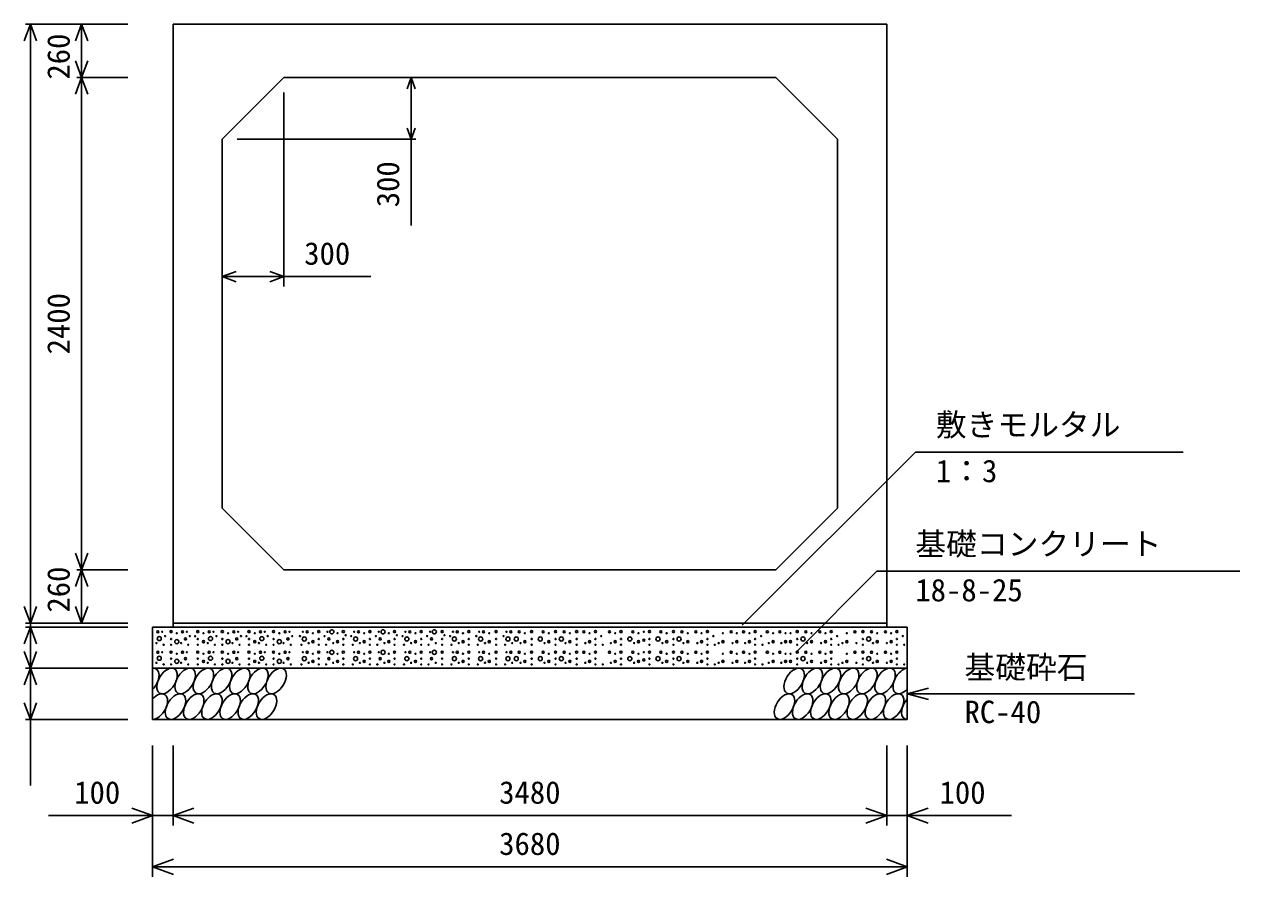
# Model space of a CAD drawing. Units: millimetres, scale not verified. Extents: x -100800 to 100800, y -35640 to 35640.
# Drawn here: x 61534 to 67460, y -13017 to -8860 of the extents above; entities that cross this region are included whole.
import ezdxf
from ezdxf.enums import TextEntityAlignment as Align

# ---------------------------------------------------------------- set-up
doc = ezdxf.new("R2010")
doc.units = ezdxf.units.MM
doc.header["$LTSCALE"] = 120
for name, color, linetype, lineweight in [('0-0_DIM', 7, 'Continuous', 25), ('0-2_HATCH', 6, 'Continuous', 25), ('0-5_OUTLINE', 3, 'Continuous', 25)]:
    doc.layers.add(name, color=color, linetype=linetype, lineweight=lineweight)
doc.styles.add('ＭＳ ゴシック', font='')
doc.styles.get('ＭＳ ゴシック').set_extended_font_data('MS Gothic')

msp = doc.modelspace()

# ---------------------------------------------------------------- linework, layer by layer
at = {"layer": '0-0_DIM'}
for p, q in [((61539, -8859.7), (62039.1, -8859.7)), ((61563, -8859.7), (61563, -11779.7)), ((61813, -8859.7), (61813, -9119.7)), ((61789, -9119.7), (62039.1, -9119.7)), ((61813, -11519.7), (61813, -9119.7)), ((63419.5, -9119.7), (63419.5, -9419.7)), ((62799.1, -9191.7), (62799.1, -10138.3)), ((62571.1, -9419.7), (63443.5, -9419.7)), ((63419.5, -9840.5), (63419.5, -9419.7)), ((62499.1, -10090.3), (62799.1, -10090.3)), ((63223.2, -10090.3), (62799.1, -10090.3)), ((65879, -10945.8), (65034.9, -11789.8)), ((65879, -10945.8), (67184.7, -10945.8)), ((61789, -11519.7), (62039.1, -11519.7)), ((61813, -11519.7), (61813, -11779.7)), ((65691.3, -11526.9), (65298.5, -11919.7)), ((65691.3, -11526.9), (67460.3, -11526.9)), ((61539, -11779.7), (62039.1, -11779.7)), ((61563, -11779.7), (61563, -11799.7)), ((61539, -11799.7), (62039.1, -11799.7)), ((61563, -11999.7), (61563, -11799.7)), ((61539, -11999.7), (62039.1, -11999.7)), ((61563, -11999.7), (61563, -12249.7)), ((65839.1, -12124.7), (65943.4, -12096.7)), ((65839.1, -12124.7), (66948, -12124.7)), ((65839.1, -12124.7), (65943.4, -12152.7)), ((61539, -12249.7), (62039.1, -12249.7)), ((61563, -12571.8), (61563, -12249.7)), ((62159.1, -13016.9), (62159.1, -12377.3)), ((62259.1, -12766.9), (62259.1, -12377.3)), ((65739.1, -12766.9), (65739.1, -12377.3)), ((65839.1, -13016.9), (65839.1, -12377.3)), ((61651.1, -12718.9), (62159.1, -12718.9)), ((62159.1, -12718.9), (62259.1, -12718.9)), ((62259.1, -12718.9), (65739.1, -12718.9)), ((62159.1, -12968.9), (65839.1, -12968.9))]:
    msp.add_line(p, q, dxfattribs=at)
for points in [[(61592.6, -8940.9), (61563, -8859.7), (61533.5, -8940.9)], [(61842.6, -8940.9), (61813, -8859.7), (61783.5, -8940.9)], [(61842.6, -9038.5), (61813, -9119.7), (61783.5, -9038.5)], [(61842.6, -9200.9), (61813, -9119.7), (61783.5, -9200.9)], [(63399.8, -9173.8), (63419.5, -9119.7), (63439.2, -9173.8)], [(63399.8, -9365.6), (63419.5, -9419.7), (63439.2, -9365.6)], [(62566.8, -10065.7), (62499.1, -10090.3), (62566.8, -10115)], [(62731.4, -10065.7), (62799.1, -10090.3), (62731.4, -10115)], [(61842.6, -11438.5), (61813, -11519.7), (61783.5, -11438.5)], [(61842.6, -11600.9), (61813, -11519.7), (61783.5, -11600.9)], [(61592.6, -11698.5), (61563, -11779.7), (61533.5, -11698.5)], [(61842.6, -11698.5), (61813, -11779.7), (61783.5, -11698.5)], [(61592.6, -11880.9), (61563, -11799.7), (61533.5, -11880.9)], [(61592.6, -11918.5), (61563, -11999.7), (61533.5, -11918.5)], [(61592.6, -12080.9), (61563, -11999.7), (61533.5, -12080.9)], [(61592.6, -12168.5), (61563, -12249.7), (61533.5, -12168.5)], [(62057.6, -12682), (62159.1, -12718.9), (62057.6, -12755.9)], [(62360.6, -12755.9), (62259.1, -12718.9), (62360.6, -12682)], [(65637.6, -12682), (65739.1, -12718.9), (65637.6, -12755.9)], [(65940.6, -12682), (65839.1, -12718.9), (65940.6, -12755.9)], [(66347.1, -12718.9), (65839.1, -12718.9), (65739.1, -12718.9)], [(62260.6, -13005.9), (62159.1, -12968.9), (62260.6, -12932)], [(65737.6, -12932), (65839.1, -12968.9), (65737.6, -13005.9)]]:
    msp.add_lwpolyline(points, dxfattribs=at)
at = {"layer": '0-2_HATCH'}
for centre, radius in [((62185.1, -11822.5), 5), ((62191.7, -11855.5), 10), ((62206.2, -11822.5), 2.5), ((62220.2, -11843.5), 2.5), ((62249.1, -11821.6), 5), ((62277.1, -11829.5), 2.5), ((62305.1, -11822.5), 5), ((62319.2, -11857.5), 5), ((62326.2, -11822.5), 2.5), ((62340.2, -11843.5), 2.5), ((62366.7, -11844.4), 2.5), ((62379.1, -11821.6), 5), ((62407.1, -11829.5), 2.5), ((62435.1, -11822.5), 5), ((62441.7, -11855.5), 10), ((62456.2, -11822.5), 2.5), ((62470.2, -11843.5), 2.5), ((62499.1, -11821.6), 5), ((62527.1, -11829.5), 2.5), ((62555.1, -11822.5), 5), ((62569.2, -11857.5), 5), ((62576.2, -11822.5), 2.5), ((62590.2, -11843.5), 2.5), ((62616.7, -11844.4), 2.5), ((62629.1, -11821.6), 5), ((62657.1, -11829.5), 2.5), ((62685.1, -11822.5), 5), ((62691.7, -11855.5), 10), ((62706.2, -11822.5), 2.5), ((62720.2, -11843.5), 2.5), ((62749.1, -11821.6), 5), ((62777.1, -11829.5), 2.5), ((62805.1, -11822.5), 5), ((62819.2, -11857.5), 5), ((62826.2, -11822.5), 2.5), ((62840.2, -11843.5), 2.5), ((62878, -11843.5), 2.5), ((62899, -11857.5), 10), ((62892, -11822.5), 2.5), ((62913.1, -11822.5), 5), ((62941.1, -11829.5), 2.5), ((62969.1, -11821.6), 5), ((62998, -11843.5), 2.5), ((63012, -11822.5), 2.5), ((63019, -11857.5), 5), ((63033.1, -11822.5), 10), ((63061.1, -11829.5), 2.5), ((63089.1, -11821.6), 5), ((63100.5, -11839.2), 2.5), ((63128, -11843.5), 2.5), ((63149, -11857.5), 10), ((63142, -11822.5), 2.5), ((63163.1, -11822.5), 5), ((63191.1, -11829.5), 2.5), ((63219.1, -11821.6), 5), ((63248, -11843.5), 2.5), ((63262, -11822.5), 2.5), ((63269, -11857.5), 5), ((63283.1, -11822.5), 10), ((63311.1, -11829.5), 2.5), ((63339.1, -11821.6), 5), ((63350.5, -11839.2), 2.5), ((63378, -11843.5), 2.5), ((63399, -11857.5), 10), ((63392, -11822.5), 2.5), ((63413.1, -11822.5), 5), ((63441.1, -11829.5), 2.5), ((63469.1, -11821.6), 5), ((63498, -11843.5), 2.5), ((63512, -11822.5), 2.5), ((63519, -11857.5), 5), ((63533.1, -11822.5), 10), ((63571, -11821.6), 5), ((63582.3, -11839.2), 2.5), ((63609.8, -11843.5), 2.5), ((63630.9, -11857.5), 10), ((63623.9, -11822.5), 2.5), ((63644.9, -11822.5), 5), ((63672.9, -11829.5), 2.5), ((63701, -11821.6), 5), ((63737.9, -11843.5), 2.5), ((63758.9, -11857.5), 10), ((63751.9, -11822.5), 2.5), ((63772.9, -11822.5), 5), ((63801, -11829.5), 2.5), ((63833.9, -11821.6), 5), ((63870.8, -11843.5), 2.5), ((63891.9, -11857.5), 10), ((63884.8, -11822.5), 2.5), ((63905.9, -11822.5), 5), ((63932.5, -11857.5), 10), ((63946.5, -11822.5), 5), ((63974.6, -11829.5), 2.5), ((64007.5, -11821.6), 5), ((64049.4, -11857.5), 10), ((64063.4, -11822.5), 5), ((64091.4, -11829.5), 2.5), ((64124.3, -11821.6), 5), ((64152.1, -11857.5), 10), ((64166.1, -11822.5), 5), ((64194.1, -11829.5), 2.5), ((64227, -11821.6), 5), ((64262.3, -11822.5), 5), ((64290.3, -11829.5), 2.5), ((64318.4, -11821.6), 5), ((64347.2, -11843.5), 2.5), ((64387.1, -11822.5), 5), ((64415.1, -11829.5), 2.5), ((64443.2, -11821.6), 5), ((64486.5, -11857.5), 10), ((64500.5, -11822.5), 5), ((64528.6, -11829.5), 2.5), ((64554.7, -11822.5), 2.5), ((64582, -11821.6), 5), ((64623.9, -11857.5), 10), ((64637.9, -11822.5), 5), ((64666, -11829.5), 2.5), ((64698.9, -11821.6), 5), ((64726.6, -11857.5), 10), ((64740.6, -11822.5), 5), ((64768.7, -11829.5), 2.5), ((64808.4, -11822.5), 5), ((64836.4, -11829.5), 2.5), ((64864.5, -11821.6), 5), ((64893.4, -11843.5), 2.5), ((64940.4, -11829.5), 2.5), ((64980.2, -11822.5), 5), ((65008.2, -11829.5), 2.5), ((65041.3, -11822.5), 5), ((65069.3, -11829.5), 2.5), ((65097.3, -11821.6), 5), ((65126.2, -11843.5), 2.5), ((65156.9, -11822.5), 5), ((65185, -11829.5), 2.5), ((65218, -11822.5), 5), ((65246.1, -11829.5), 2.5), ((65270, -11829.5), 2.5), ((65302.9, -11821.6), 5), ((65330.6, -11857.5), 10), ((65344.6, -11822.5), 5), ((65372.6, -11829.5), 2.5), ((65412.4, -11822.5), 5), ((65440.4, -11829.5), 2.5), ((65468.5, -11821.6), 5), ((65497.3, -11843.5), 2.5), ((65544.4, -11829.5), 2.5), ((65584.1, -11822.5), 5), ((65623.2, -11821.6), 5), ((65651, -11857.5), 10), ((65665, -11822.5), 5), ((65693, -11829.5), 2.5), ((65732.8, -11822.5), 5), ((65760.8, -11829.5), 2.5), ((65788.8, -11821.6), 5), ((65817.7, -11843.5), 2.5), ((62178.1, -11877.7), 2.5), ((62213.2, -11885.6), 2.5), ((62249.1, -11857.5), 2.5), ((62249.1, -11885.6), 2.5), ((62277.1, -11870.7), 10), ((62298.1, -11877.7), 2.5), ((62333.2, -11885.6), 2.5), ((62379.1, -11857.5), 2.5), ((62379.1, -11885.6), 2.5), ((62407.1, -11870.7), 5), ((62428.1, -11877.7), 2.5), ((62463.2, -11885.6), 2.5), ((62499.1, -11857.5), 2.5), ((62499.1, -11885.6), 2.5), ((62527.1, -11870.7), 10), ((62548.1, -11877.7), 2.5), ((62583.2, -11885.6), 2.5), ((62629.1, -11857.5), 2.5), ((62629.1, -11885.6), 2.5), ((62657.1, -11870.7), 5), ((62678.1, -11877.7), 2.5), ((62713.2, -11885.6), 2.5), ((62749.1, -11857.5), 2.5), ((62749.1, -11885.6), 2.5), ((62777.1, -11870.7), 10), ((62798.1, -11877.7), 2.5), ((62833.2, -11885.6), 2.5), ((62885, -11885.6), 2.5), ((62920.1, -11877.7), 2.5), ((62941.1, -11870.7), 5), ((62969.1, -11857.5), 2.5), ((62969.1, -11885.6), 2.5), ((63005, -11885.6), 2.5), ((63033.1, -11922.5), 10), ((63040.1, -11877.7), 2.5), ((63061.1, -11870.7), 5), ((63089.1, -11857.5), 2.5), ((63089.1, -11885.6), 2.5), ((63135, -11885.6), 2.5), ((63170.1, -11877.7), 2.5), ((63191.1, -11870.7), 5), ((63219.1, -11857.5), 2.5), ((63219.1, -11885.6), 2.5), ((63255, -11885.6), 2.5), ((63283.1, -11922.5), 10), ((63290.1, -11877.7), 2.5), ((63311.1, -11870.7), 5), ((63339.1, -11857.5), 2.5), ((63339.1, -11885.6), 2.5), ((63385, -11885.6), 2.5), ((63420.1, -11877.7), 2.5), ((63441.1, -11870.7), 5), ((63469.1, -11857.5), 2.5), ((63469.1, -11885.6), 2.5), ((63505, -11885.6), 2.5), ((63533.1, -11922.5), 10), ((63540.1, -11877.7), 2.5), ((63571, -11857.5), 2.5), ((63571, -11885.6), 2.5), ((63616.8, -11885.6), 2.5), ((63651.9, -11877.7), 2.5), ((63672.9, -11870.7), 5), ((63701, -11857.5), 2.5), ((63701, -11885.6), 2.5), ((63744.9, -11885.6), 2.5), ((63780, -11877.7), 2.5), ((63801, -11870.7), 5), ((63833.9, -11857.5), 2.5), ((63833.9, -11885.6), 2.5), ((63877.8, -11885.6), 2.5), ((63912.9, -11877.7), 2.5), ((63953.6, -11877.7), 2.5), ((63974.6, -11870.7), 5), ((64007.5, -11857.5), 2.5), ((64007.5, -11885.6), 2.5), ((64070.4, -11877.7), 2.5), ((64091.4, -11870.7), 5), ((64124.3, -11857.5), 2.5), ((64124.3, -11885.6), 2.5), ((64173.1, -11877.7), 2.5), ((64194.1, -11870.7), 5), ((64227, -11857.5), 2.5), ((64227, -11885.6), 2.5), ((64269.3, -11877.7), 2.5), ((64290.3, -11870.7), 5), ((64318.4, -11857.5), 2.5), ((64318.4, -11885.6), 2.5), ((64354.2, -11885.6), 2.5), ((64394.1, -11877.7), 2.5), ((64415.1, -11870.7), 5), ((64443.2, -11857.5), 2.5), ((64443.2, -11885.6), 2.5), ((64507.5, -11877.7), 2.5), ((64528.6, -11870.7), 5), ((64554.7, -11863.7), 5), ((64582, -11857.5), 2.5), ((64582, -11885.6), 2.5), ((64645, -11877.7), 2.5), ((64666, -11870.7), 5), ((64698.9, -11857.5), 2.5), ((64698.9, -11885.6), 2.5), ((64747.6, -11877.7), 2.5), ((64768.7, -11870.7), 5), ((64815.4, -11877.7), 2.5), ((64836.4, -11870.7), 5), ((64864.5, -11857.5), 2.5), ((64864.5, -11885.6), 2.5), ((64900.4, -11885.6), 2.5), ((64919.4, -11877.7), 2.5), ((64940.4, -11870.7), 5), ((64987.2, -11877.7), 2.5), ((65008.2, -11870.7), 5), ((65048.3, -11877.7), 2.5), ((65069.3, -11870.7), 5), ((65097.3, -11857.5), 2.5), ((65097.3, -11885.6), 2.5), ((65133.2, -11885.6), 2.5), ((65164, -11877.7), 2.5), ((65185, -11870.7), 5), ((65225, -11877.7), 2.5), ((65246.1, -11870.7), 5), ((65270, -11870.7), 5), ((65302.9, -11857.5), 2.5), ((65302.9, -11885.6), 2.5), ((65351.6, -11877.7), 2.5), ((65372.6, -11870.7), 5), ((65419.4, -11877.7), 2.5), ((65440.4, -11870.7), 5), ((65468.5, -11857.5), 2.5), ((65468.5, -11885.6), 2.5), ((65504.3, -11885.6), 2.5), ((65523.4, -11877.7), 2.5), ((65544.4, -11870.7), 5), ((65591.1, -11877.7), 2.5), ((65623.2, -11857.5), 2.5), ((65623.2, -11885.6), 2.5), ((65672, -11877.7), 2.5), ((65693, -11870.7), 5), ((65739.8, -11877.7), 2.5), ((65760.8, -11870.7), 5), ((65788.8, -11857.5), 2.5), ((65788.8, -11885.6), 2.5), ((65824.7, -11885.6), 2.5), ((62178.1, -11973.8), 2.5), ((62185.1, -11922.5), 5), ((62191.7, -11951.6), 10), ((62206.2, -11922.5), 2.5), ((62249.1, -11921.6), 5), ((62249.1, -11953.6), 2.5), ((62277.1, -11966.8), 10), ((62277.1, -11929.5), 2.5), ((62298.1, -11973.8), 2.5), ((62305.1, -11922.5), 5), ((62319.2, -11953.6), 5), ((62326.2, -11922.5), 2.5), ((62379.1, -11921.6), 5), ((62379.1, -11953.6), 2.5), ((62407.1, -11966.8), 5), ((62407.1, -11929.5), 2.5), ((62428.1, -11973.8), 2.5), ((62435.1, -11922.5), 5), ((62441.7, -11951.6), 10), ((62456.2, -11922.5), 2.5), ((62499.1, -11921.6), 5), ((62499.1, -11953.6), 2.5), ((62527.1, -11966.8), 10), ((62527.1, -11929.5), 2.5), ((62548.1, -11973.8), 2.5), ((62555.1, -11922.5), 5), ((62569.2, -11953.6), 5), ((62576.2, -11922.5), 2.5), ((62629.1, -11921.6), 5), ((62629.1, -11953.6), 2.5), ((62657.1, -11966.8), 5), ((62657.1, -11929.5), 2.5), ((62678.1, -11973.8), 2.5), ((62685.1, -11922.5), 5), ((62691.7, -11951.6), 10), ((62706.2, -11922.5), 2.5), ((62749.1, -11921.6), 5), ((62749.1, -11953.6), 2.5), ((62777.1, -11966.8), 10), ((62777.1, -11929.5), 2.5), ((62798.1, -11973.8), 2.5), ((62805.1, -11922.5), 5), ((62819.2, -11953.6), 5), ((62826.2, -11922.5), 2.5), ((62899, -11953.6), 10), ((62892, -11922.5), 2.5), ((62913.1, -11922.5), 5), ((62920.1, -11973.8), 2.5), ((62941.1, -11966.8), 5), ((62941.1, -11929.5), 2.5), ((62969.1, -11921.6), 5), ((62969.1, -11953.6), 2.5), ((63012, -11922.5), 2.5), ((63019, -11953.6), 5), ((63040.1, -11973.8), 2.5), ((63061.1, -11966.8), 5), ((63061.1, -11929.5), 2.5), ((63089.1, -11921.6), 5), ((63089.1, -11953.6), 2.5), ((63149, -11953.6), 10), ((63142, -11922.5), 2.5), ((63163.1, -11922.5), 5), ((63170.1, -11973.8), 2.5), ((63191.1, -11966.8), 5), ((63191.1, -11929.5), 2.5), ((63219.1, -11921.6), 5), ((63219.1, -11953.6), 2.5), ((63262, -11922.5), 2.5), ((63269, -11953.6), 5), ((63290.1, -11973.8), 2.5), ((63311.1, -11966.8), 5), ((63311.1, -11929.5), 2.5), ((63339.1, -11921.6), 5), ((63339.1, -11953.6), 2.5), ((63399, -11953.6), 10), ((63392, -11922.5), 2.5), ((63413.1, -11922.5), 5), ((63420.1, -11973.8), 2.5), ((63441.1, -11966.8), 5), ((63441.1, -11929.5), 2.5), ((63469.1, -11921.6), 5), ((63469.1, -11953.6), 2.5), ((63512, -11922.5), 2.5), ((63519, -11953.6), 5), ((63540.1, -11973.8), 2.5), ((63571, -11921.6), 5), ((63571, -11953.6), 2.5), ((63630.9, -11953.6), 10), ((63623.9, -11922.5), 2.5), ((63644.9, -11922.5), 5), ((63651.9, -11973.8), 2.5), ((63672.9, -11966.8), 5), ((63672.9, -11929.5), 2.5), ((63701, -11921.6), 5), ((63701, -11953.6), 2.5), ((63758.9, -11953.6), 10), ((63751.9, -11922.5), 2.5), ((63772.9, -11922.5), 5), ((63780, -11973.8), 2.5), ((63801, -11966.8), 5), ((63801, -11929.5), 2.5), ((63833.9, -11921.6), 5), ((63833.9, -11953.6), 2.5), ((63891.9, -11953.6), 10), ((63884.8, -11922.5), 2.5), ((63905.9, -11922.5), 5), ((63912.9, -11973.8), 2.5), ((63932.5, -11953.6), 10), ((63946.5, -11922.5), 5), ((63953.6, -11973.8), 2.5), ((63974.6, -11966.8), 5), ((63974.6, -11929.5), 2.5), ((64007.5, -11921.6), 5), ((64007.5, -11953.6), 2.5), ((64049.4, -11953.6), 10), ((64063.4, -11922.5), 5), ((64070.4, -11973.8), 2.5), ((64091.4, -11966.8), 5), ((64091.4, -11929.5), 2.5), ((64124.3, -11921.6), 5), ((64124.3, -11953.6), 2.5), ((64152.1, -11953.6), 10), ((64166.1, -11922.5), 5), ((64173.1, -11973.8), 2.5), ((64194.1, -11966.8), 5), ((64194.1, -11929.5), 2.5), ((64227, -11921.6), 5), ((64227, -11953.6), 2.5), ((64262.3, -11922.5), 5), ((64269.3, -11973.8), 2.5), ((64290.3, -11966.8), 5), ((64290.3, -11929.5), 2.5), ((64318.4, -11921.6), 5), ((64318.4, -11953.6), 2.5), ((64387.1, -11922.5), 5), ((64394.1, -11973.8), 2.5), ((64415.1, -11966.8), 5), ((64415.1, -11929.5), 2.5), ((64443.2, -11921.6), 5), ((64443.2, -11953.6), 2.5), ((64486.5, -11953.6), 10), ((64500.5, -11922.5), 5), ((64507.5, -11973.8), 2.5), ((64528.6, -11966.8), 5), ((64528.6, -11929.5), 2.5), ((64554.7, -11959.8), 5), ((64554.7, -11922.5), 2.5), ((64582, -11921.6), 5), ((64582, -11953.6), 2.5), ((64623.9, -11953.6), 10), ((64637.9, -11922.5), 5), ((64645, -11973.8), 2.5), ((64666, -11966.8), 5), ((64666, -11929.5), 2.5), ((64698.9, -11921.6), 5), ((64698.9, -11953.6), 2.5), ((64726.6, -11953.6), 10), ((64740.6, -11922.5), 5), ((64747.6, -11973.8), 2.5), ((64768.7, -11966.8), 5), ((64768.7, -11929.5), 2.5), ((64808.4, -11922.5), 5), ((64815.4, -11973.8), 2.5), ((64836.4, -11966.8), 5), ((64836.4, -11929.5), 2.5), ((64864.5, -11921.6), 5), ((64864.5, -11953.6), 2.5), ((64919.4, -11973.8), 2.5), ((64940.4, -11966.8), 5), ((64940.4, -11929.5), 2.5), ((64980.2, -11922.5), 5), ((64987.2, -11973.8), 2.5), ((65008.2, -11966.8), 5), ((65008.2, -11929.5), 2.5), ((65041.3, -11922.5), 5), ((65048.3, -11973.8), 2.5), ((65069.3, -11966.8), 5), ((65069.3, -11929.5), 2.5), ((65097.3, -11921.6), 5), ((65097.3, -11953.6), 2.5), ((65156.9, -11922.5), 5), ((65164, -11973.8), 2.5), ((65185, -11966.8), 5), ((65185, -11929.5), 2.5), ((65218, -11922.5), 5), ((65225, -11973.8), 2.5), ((65246.1, -11966.8), 5), ((65246.1, -11929.5), 2.5), ((65270, -11966.8), 5), ((65270, -11929.5), 2.5), ((65302.9, -11921.6), 5), ((65302.9, -11953.6), 2.5), ((65330.6, -11953.6), 10), ((65344.6, -11922.5), 5), ((65351.6, -11973.8), 2.5), ((65372.6, -11966.8), 5), ((65372.6, -11929.5), 2.5), ((65412.4, -11922.5), 5), ((65419.4, -11973.8), 2.5), ((65440.4, -11966.8), 5), ((65440.4, -11929.5), 2.5), ((65468.5, -11921.6), 5), ((65468.5, -11953.6), 2.5), ((65523.4, -11973.8), 2.5), ((65544.4, -11966.8), 5), ((65544.4, -11929.5), 2.5), ((65584.1, -11922.5), 5), ((65591.1, -11973.8), 2.5), ((65623.2, -11921.6), 5), ((65623.2, -11953.6), 2.5), ((65651, -11953.6), 10), ((65665, -11922.5), 5), ((65672, -11973.8), 2.5), ((65693, -11966.8), 5), ((65693, -11929.5), 2.5), ((65732.8, -11922.5), 5), ((65739.8, -11973.8), 2.5), ((65760.8, -11966.8), 5), ((65760.8, -11929.5), 2.5), ((65788.8, -11921.6), 5), ((65788.8, -11953.6), 2.5), ((62213.2, -11981.6), 2.5), ((62249.1, -11981.6), 2.5), ((62333.2, -11981.6), 2.5), ((62379.1, -11981.6), 2.5), ((62463.2, -11981.6), 2.5), ((62499.1, -11981.6), 2.5), ((62583.2, -11981.6), 2.5), ((62629.1, -11981.6), 2.5), ((62713.2, -11981.6), 2.5), ((62749.1, -11981.6), 2.5), ((62833.2, -11981.6), 2.5), ((62885, -11981.6), 2.5), ((62969.1, -11981.6), 2.5), ((63005, -11981.6), 2.5), ((63089.1, -11981.6), 2.5), ((63135, -11981.6), 2.5), ((63219.1, -11981.6), 2.5), ((63255, -11981.6), 2.5), ((63339.1, -11981.6), 2.5), ((63385, -11981.6), 2.5), ((63469.1, -11981.6), 2.5), ((63505, -11981.6), 2.5), ((63571, -11981.6), 2.5), ((63616.8, -11981.6), 2.5), ((63701, -11981.6), 2.5), ((63744.9, -11981.6), 2.5), ((63833.9, -11981.6), 2.5), ((63877.8, -11981.6), 2.5), ((64007.5, -11981.6), 2.5), ((64124.3, -11981.6), 2.5), ((64227, -11981.6), 2.5), ((64318.4, -11981.6), 2.5), ((64354.2, -11981.6), 2.5), ((64443.2, -11981.6), 2.5), ((64582, -11981.6), 2.5), ((64698.9, -11981.6), 2.5), ((64864.5, -11981.6), 2.5), ((64900.4, -11981.6), 2.5), ((65097.3, -11981.6), 2.5), ((65133.2, -11981.6), 2.5), ((65302.9, -11981.6), 2.5), ((65468.5, -11981.6), 2.5), ((65504.3, -11981.6), 2.5), ((65623.2, -11981.6), 2.5), ((65788.8, -11981.6), 2.5), ((65824.7, -11981.6), 2.5)]:
    msp.add_circle(centre, radius, dxfattribs=at)
for centre, start_param, end_param in [((62140.8, -12062.2), 4.335544, 6.724593), ((65819.8, -12062.2), 0.419949, 4.357003), ((62182.3, -12187.2), 3.496422, 7.58605), ((65861.4, -12187.2), 1.28053, 3.496422)]:
    msp.add_ellipse(centre, major_axis=(36.4, 58.9), ratio=0.5792, start_param=start_param, end_param=end_param, dxfattribs=at)
for centre in [(62229.5, -12062.2), (62318.2, -12062.2), (62406.9, -12062.2), (62495.6, -12062.2), (62584.3, -12062.2), (62673, -12062.2), (62761.6, -12062.2), (65287.6, -12062.2), (65376.3, -12062.2), (65465, -12062.2), (65553.7, -12062.2), (65642.4, -12062.2), (65731.1, -12062.2), (62271, -12187.2), (62359.7, -12187.2), (62448.4, -12187.2), (62537.1, -12187.2), (62625.8, -12187.2), (62714.5, -12187.2), (65240.5, -12187.2), (65329.2, -12187.2), (65417.9, -12187.2), (65506.6, -12187.2), (65595.3, -12187.2), (65684, -12187.2), (65772.7, -12187.2)]:
    msp.add_ellipse(centre, major_axis=(36.4, 58.9), ratio=0.5792, dxfattribs=at)
at = {"layer": '0-5_OUTLINE'}
for p, q in [((62259.1, -11799.7), (62259.1, -8859.7)), ((62799.1, -9119.7), (62499.1, -9419.7)), ((62799.1, -9119.7), (65199.1, -9119.7)), ((65499.1, -9419.7), (65199.1, -9119.7)), ((62499.1, -11219.7), (62499.1, -9419.7)), ((65499.1, -9419.7), (65499.1, -11219.7)), ((62499.1, -11219.7), (62799.1, -11519.7)), ((65199.1, -11519.7), (65499.1, -11219.7)), ((65199.1, -11519.7), (62799.1, -11519.7)), ((65739.1, -11779.7), (62259.1, -11779.7)), ((62159.1, -11799.7), (62159.1, -12249.7)), ((62159.1, -11799.7), (65839.1, -11799.7)), ((65839.1, -11799.7), (65839.1, -12249.7)), ((62159.1, -11999.7), (65839.1, -11999.7)), ((62159.1, -12249.7), (65839.1, -12249.7))]:
    msp.add_line(p, q, dxfattribs=at)
msp.add_lwpolyline([(62259.1, -8859.7), (65739.1, -8859.7), (65739.1, -11799.7)], dxfattribs=at)

# ---------------------------------------------------------------- texts
at = {"layer": '0-0_DIM', "style": 'ＭＳ ゴシック'}
for s, p in [('260', (61788, -9129.4)), ('300', (63394.5, -9752)), ('2400', (61788, -10469.7)), ('260', (61788, -11728.9))]:
    msp.add_text(s, height=110, rotation=90, dxfattribs=at).set_placement(p, align=Align.BOTTOM_LEFT)
for s, p in [('300', (62898.3, -10065.3)), ('敷きモルタル', (65978.6, -10900.8)), ('1：3', (65978.6, -11126)), ('基礎コンクリート', (65878.6, -11482)), ('18-8-25', (65878.6, -11707.1)), ('基礎砕石', (66118.3, -12083.5)), ('RC-40', (66118.3, -12301.1)), ('100', (61776.7, -12693.9)), ('3480', (63849.1, -12693.9)), ('100', (65996.5, -12693.9)), ('3680', (63849.1, -12943.9))]:
    msp.add_text(s, height=110, dxfattribs=at).set_placement(p, align=Align.BOTTOM_LEFT)

doc.saveas('drawing.dxf')
